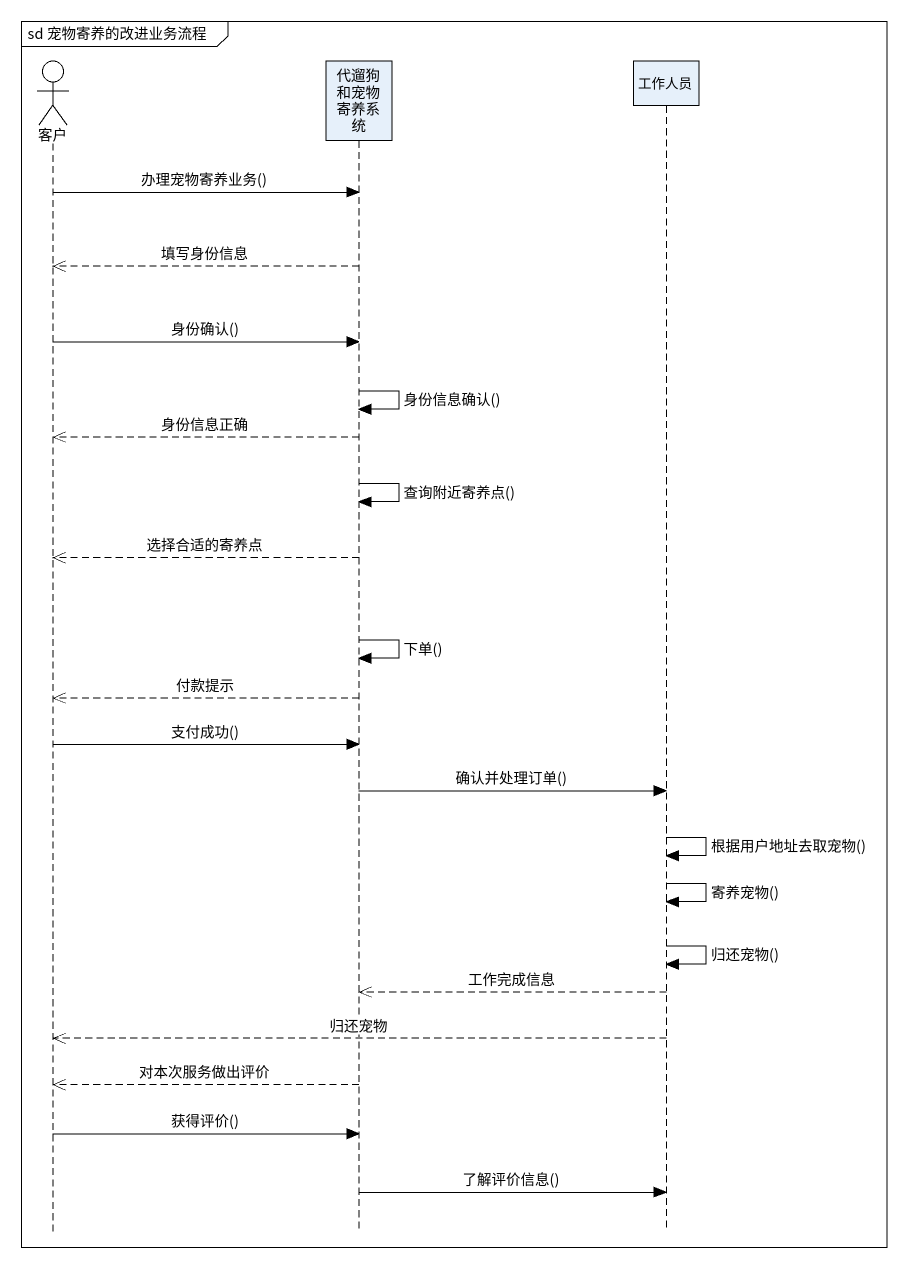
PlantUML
@startuml
mainframe sd 宠物寄养的改进业务流程
hide footbox
actor 客户
participant 代遛狗和宠物寄养系统
participant 工作人员

客户 -> 代遛狗和宠物寄养系统 : 办理宠物寄养业务()
代遛狗和宠物寄养系统 -->> 客户 : 填写身份信息
客户 -> 代遛狗和宠物寄养系统 : 身份确认()
代遛狗和宠物寄养系统 -> 代遛狗和宠物寄养系统 : 身份信息确认()
代遛狗和宠物寄养系统 -->> 客户 : 身份信息正确
代遛狗和宠物寄养系统 -> 代遛狗和宠物寄养系统 : 查询附近寄养点()
代遛狗和宠物寄养系统 -->> 客户 : 选择合适的寄养点
代遛狗和宠物寄养系统 -> 代遛狗和宠物寄养系统 : 下单()
代遛狗和宠物寄养系统 -->> 客户 : 付款提示
客户 -> 代遛狗和宠物寄养系统 : 支付成功()
代遛狗和宠物寄养系统 -> 工作人员 : 确认并处理订单()
工作人员 -> 工作人员 : 根据用户地址去取宠物()
工作人员 -> 工作人员 : 寄养宠物()
工作人员 -> 工作人员 : 归还宠物()
工作人员 -->> 代遛狗和宠物寄养系统 : 工作完成信息
工作人员 -->> 客户 : 归还宠物
代遛狗和宠物寄养系统 -->> 客户 : 对本次服务做出评价
客户 -> 代遛狗和宠物寄养系统 : 获得评价()
代遛狗和宠物寄养系统 -> 工作人员 : 了解评价信息()
@enduml
